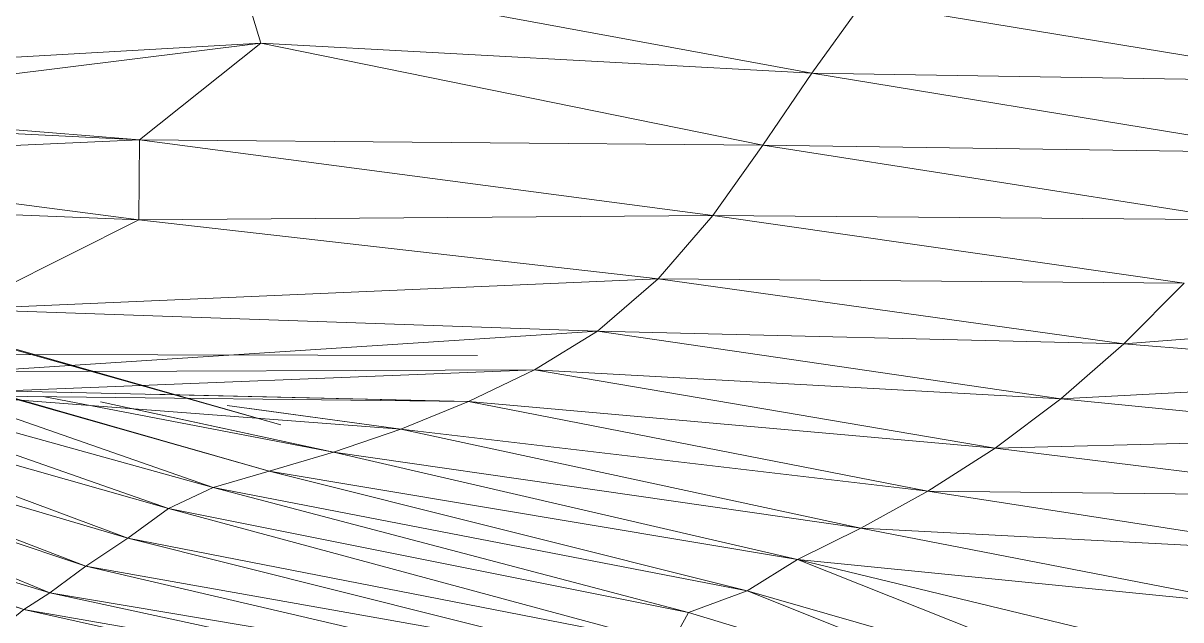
# Model space of a CAD drawing. Header units: millimetres. Extents: x -8546 to 211781, y -3000 to 31870.
# Drawn here: x -4469.5 to -4376, y 2832.9 to 2881.1 of the extents above; entities that cross this region are included whole.
import ezdxf

# ---------------------------------------------------------------- set-up
doc = ezdxf.new("R2010")
doc.units = ezdxf.units.MM
doc.layers.add('G-IMPT', color=8, linetype='Continuous', lineweight=9)
doc.layers.add('I-FURN', color=30, linetype='Continuous', lineweight=9)

# ---------------------------------------------------------------- blocks, each defined once
blk = doc.blocks.new('Artificial banana plant 1500mm - Family 4__C1-728657-Begane grond')
at = {"layer": 'G-IMPT'}
for p, q in [((-37.548, 222.588), (-39.388, 228.698)), ((-37.548, 222.588), (-39.388, 228.698)), ((-39.388, 228.698), (6.952, 220.177)), ((-39.388, 228.698), (6.952, 220.177)), ((6.952, 220.177), (11.072, 225.87)), ((6.952, 220.177), (11.072, 225.87)), ((11.072, 225.87), (50.272, 219.467)), ((11.072, 225.87), (50.272, 219.467)), ((-79.348, 217.384), (-37.548, 222.588)), ((-79.348, 217.384), (-37.548, 222.588)), ((-73.368, 220.56), (-37.548, 222.588)), ((-73.368, 220.56), (-37.548, 222.588)), ((-47.338, 214.787), (-37.548, 222.588)), ((-47.338, 214.787), (-37.548, 222.588)), ((-37.548, 222.588), (3.012, 214.346)), ((-37.548, 222.588), (3.012, 214.346)), ((-37.548, 222.588), (6.952, 220.177)), ((-37.548, 222.588), (6.952, 220.177)), ((3.012, 214.346), (6.952, 220.177)), ((3.012, 214.346), (6.952, 220.177)), ((6.952, 220.177), (46.052, 213.751)), ((6.952, 220.177), (46.052, 213.751)), ((6.952, 220.177), (50.272, 219.467)), ((6.952, 220.177), (50.272, 219.467)), ((-93.678, 217.079), (-47.338, 214.787)), ((-93.678, 217.079), (-47.338, 214.787)), ((-79.348, 217.384), (-47.338, 214.787)), ((-79.348, 217.384), (-47.338, 214.787)), ((-83.938, 213.143), (-47.338, 214.787)), ((-83.938, 213.143), (-47.338, 214.787)), ((-47.388, 208.319), (-47.338, 214.787)), ((-47.388, 208.319), (-47.338, 214.787)), ((-47.338, 214.787), (-1.018, 208.672)), ((-47.338, 214.787), (-1.018, 208.672)), ((-47.338, 214.787), (3.012, 214.346)), ((-47.338, 214.787), (3.012, 214.346)), ((-1.018, 208.672), (3.012, 214.346)), ((-1.018, 208.672), (3.012, 214.346)), ((3.012, 214.346), (41.642, 208.326)), ((3.012, 214.346), (41.642, 208.326)), ((3.012, 214.346), (46.052, 213.751)), ((3.012, 214.346), (46.052, 213.751)), ((-83.938, 213.143), (-47.388, 208.319)), ((-83.938, 213.143), (-47.388, 208.319)), ((-83.408, 209.811), (-47.388, 208.319)), ((-83.408, 209.811), (-47.388, 208.319)), ((-47.388, 208.319), (-1.018, 208.672)), ((-47.388, 208.319), (-1.018, 208.672)), ((-5.438, 203.565), (-1.018, 208.672)), ((-5.438, 203.565), (-1.018, 208.672)), ((-1.018, 208.672), (37.022, 203.2)), ((-1.018, 208.672), (37.022, 203.2)), ((-1.018, 208.672), (41.642, 208.326)), ((-1.018, 208.672), (41.642, 208.326)), ((-61.738, 201.117), (-47.388, 208.319)), ((-61.738, 201.117), (-47.388, 208.319)), ((-47.388, 208.319), (-5.438, 203.565)), ((-47.388, 208.319), (-5.438, 203.565)), ((-82.488, 205.063), (-35.908, 191.766)), ((-61.738, 201.117), (-5.438, 203.565)), ((-61.738, 201.117), (-5.438, 203.565)), ((-10.348, 199.337), (-5.438, 203.565)), ((-10.348, 199.337), (-5.438, 203.565)), ((-5.438, 203.565), (32.152, 198.307)), ((-5.438, 203.565), (32.152, 198.307)), ((-5.438, 203.565), (37.022, 203.2)), ((-5.438, 203.565), (37.022, 203.2)), ((32.152, 198.307), (37.022, 203.2)), ((32.152, 198.307), (37.022, 203.2)), ((-74.848, 202.742), (-35.908, 191.766)), ((-74.848, 202.742), (-35.908, 191.766)), ((-83.518, 201.395), (-36.868, 188.035)), ((-61.738, 201.117), (-10.348, 199.337)), ((-61.738, 201.117), (-10.348, 199.337)), ((32.152, 198.307), (68.292, 201.09)), ((32.152, 198.307), (68.292, 201.09)), ((-60.888, 196.052), (-10.348, 199.337)), ((-60.888, 196.052), (-10.348, 199.337)), ((-15.438, 196.225), (-10.348, 199.337)), ((-15.438, 196.225), (-10.348, 199.337)), ((-10.348, 199.337), (27.082, 193.868)), ((-10.348, 199.337), (27.082, 193.868)), ((-10.348, 199.337), (32.152, 198.307)), ((-10.348, 199.337), (32.152, 198.307)), ((-75.898, 199.106), (-36.868, 188.035)), ((-75.898, 199.106), (-36.868, 188.035)), ((27.082, 193.868), (32.152, 198.307)), ((27.082, 193.868), (32.152, 198.307)), ((32.152, 198.307), (63.372, 195.809)), ((32.152, 198.307), (63.372, 195.809)), ((-82.328, 198.103), (-44.998, 185.016)), ((-82.328, 198.103), (-44.998, 185.016)), ((-82.328, 198.103), (-41.378, 186.7)), ((-82.328, 198.103), (-41.378, 186.7)), ((-64.558, 197.452), (-20.028, 197.382)), ((-64.558, 197.452), (-20.028, 197.382)), ((-85.778, 196.576), (-48.278, 182.611)), ((-85.778, 196.576), (-48.278, 182.611)), ((-85.778, 196.576), (-44.998, 185.016)), ((-85.778, 196.576), (-44.998, 185.016)), ((-66.238, 194.189), (-15.438, 196.225)), ((-66.238, 194.189), (-15.438, 196.225)), ((-60.888, 196.052), (-15.438, 196.225)), ((-60.888, 196.052), (-15.438, 196.225)), ((-20.758, 193.643), (-15.438, 196.225)), ((-20.758, 193.643), (-15.438, 196.225)), ((-15.438, 196.225), (21.772, 189.896)), ((-15.438, 196.225), (21.772, 189.896)), ((-15.438, 196.225), (27.082, 193.868)), ((-15.438, 196.225), (27.082, 193.868)), ((27.082, 193.868), (63.372, 195.809)), ((27.082, 193.868), (63.372, 195.809)), ((-94.988, 194.774), (-54.568, 178.203)), ((-94.988, 194.774), (-54.568, 178.203)), ((-94.988, 194.774), (-51.668, 180.363)), ((-94.988, 194.774), (-51.668, 180.363)), ((-89.388, 194.813), (-51.668, 180.363)), ((-89.388, 194.813), (-51.668, 180.363)), ((-89.388, 194.813), (-48.278, 182.611)), ((-89.388, 194.813), (-48.278, 182.611)), ((-70.348, 194.793), (-20.758, 193.643)), ((-66.238, 194.189), (-20.758, 193.643)), ((-66.238, 194.189), (-20.758, 193.643)), ((-62.73, 194.146), (-41.378, 186.7)), ((-62.73, 194.146), (-41.378, 186.7)), ((-61.703, 194.134), (-26.238, 191.433)), ((-61.703, 194.134), (-26.238, 191.433)), ((-56.693, 193.713), (-36.868, 188.035)), ((-55.103, 194.055), (-31.678, 189.575)), ((-55.103, 194.055), (-31.678, 189.575)), ((-50.497, 193.631), (-31.678, 189.575)), ((-46.429, 194.238), (-20.758, 193.643)), ((-26.238, 191.433), (-20.758, 193.643)), ((-26.238, 191.433), (-20.758, 193.643)), ((-20.758, 193.643), (16.332, 186.41)), ((-20.758, 193.643), (16.332, 186.41)), ((-20.758, 193.643), (21.772, 189.896)), ((-20.758, 193.643), (21.772, 189.896)), ((21.772, 189.896), (27.082, 193.868)), ((21.772, 189.896), (27.082, 193.868)), ((27.082, 193.868), (58.392, 190.782)), ((27.082, 193.868), (58.392, 190.782)), ((-46.983, 192.874), (-31.678, 189.575)), ((-40.262, 193.33), (-26.238, 191.433)), ((-38.439, 193.083), (-26.238, 191.433)), ((-31.678, 189.575), (-26.238, 191.433)), ((-31.678, 189.575), (-26.238, 191.433)), ((-26.238, 191.433), (10.912, 183.429)), ((-26.238, 191.433), (10.912, 183.429)), ((-26.238, 191.433), (16.332, 186.41)), ((-26.238, 191.433), (16.332, 186.41)), ((21.772, 189.896), (58.392, 190.782)), ((21.772, 189.896), (58.392, 190.782)), ((-98.338, 190.616), (-56.688, 176.845)), ((-98.338, 190.616), (-56.688, 176.845)), ((16.332, 186.41), (21.772, 189.896)), ((16.332, 186.41), (21.772, 189.896)), ((21.772, 189.896), (53.302, 186.008)), ((21.772, 189.896), (53.302, 186.008)), ((-93.028, 189.77), (-56.688, 176.845)), ((-93.028, 189.77), (-56.688, 176.845)), ((-93.028, 189.77), (-54.568, 178.203)), ((-93.028, 189.77), (-54.568, 178.203)), ((-36.868, 188.035), (-31.678, 189.575)), ((-36.868, 188.035), (-31.678, 189.575)), ((-31.678, 189.575), (5.812, 180.905)), ((-31.678, 189.575), (5.812, 180.905)), ((-31.678, 189.575), (10.912, 183.429)), ((-31.678, 189.575), (10.912, 183.429)), ((-41.378, 186.7), (-36.868, 188.035)), ((-41.378, 186.7), (-36.868, 188.035)), ((-36.868, 188.035), (1.752, 178.373)), ((-36.868, 188.035), (1.752, 178.373)), ((-36.868, 188.035), (5.812, 180.905)), ((-36.868, 188.035), (5.812, 180.905)), ((-44.998, 185.016), (-41.378, 186.7)), ((-44.998, 185.016), (-41.378, 186.7)), ((-41.378, 186.7), (-2.988, 176.616)), ((-41.378, 186.7), (-2.988, 176.616)), ((-41.378, 186.7), (1.752, 178.373)), ((-41.378, 186.7), (1.752, 178.373)), ((10.912, 183.429), (16.332, 186.41)), ((10.912, 183.429), (16.332, 186.41)), ((16.332, 186.41), (48.202, 181.473)), ((16.332, 186.41), (48.202, 181.473)), ((16.332, 186.41), (53.302, 186.008)), ((16.332, 186.41), (53.302, 186.008)), ((-48.278, 182.611), (-44.998, 185.016)), ((-48.278, 182.611), (-44.998, 185.016)), ((-44.998, 185.016), (-4.398, 174.046)), ((-44.998, 185.016), (-4.398, 174.046)), ((-44.998, 185.016), (-2.988, 176.616)), ((-44.998, 185.016), (-2.988, 176.616)), ((5.812, 180.905), (10.912, 183.429)), ((5.812, 180.905), (10.912, 183.429)), ((10.912, 183.429), (43.202, 177.172)), ((10.912, 183.429), (43.202, 177.172)), ((10.912, 183.429), (48.202, 181.473)), ((10.912, 183.429), (48.202, 181.473)), ((-51.668, 180.363), (-48.278, 182.611)), ((-51.668, 180.363), (-48.278, 182.611)), ((-48.278, 182.611), (-4.398, 174.046)), ((-48.278, 182.611), (-4.398, 174.046)), ((-48.278, 182.611), (-9.238, 172.841)), ((-48.278, 182.611), (-9.238, 172.841)), ((1.752, 178.373), (5.812, 180.905)), ((1.752, 178.373), (5.812, 180.905)), ((39.302, 167.588), (5.812, 180.905)), ((39.302, 167.588), (5.812, 180.905)), ((5.812, 180.905), (39.742, 172.704)), ((5.812, 180.905), (39.742, 172.704)), ((5.812, 180.905), (43.202, 177.172)), ((5.812, 180.905), (43.202, 177.172)), ((-54.568, 178.203), (-51.668, 180.363)), ((-54.568, 178.203), (-51.668, 180.363)), ((-51.668, 180.363), (-9.238, 172.841)), ((-51.668, 180.363), (-9.238, 172.841)), ((-51.668, 180.363), (-11.078, 170.909)), ((-51.668, 180.363), (-11.078, 170.909)), ((-56.688, 176.845), (-54.568, 178.203)), ((-56.688, 176.845), (-54.568, 178.203)), ((-54.568, 178.203), (-11.078, 170.909)), ((-54.568, 178.203), (-11.078, 170.909)), ((-54.568, 178.203), (-14.318, 169.535)), ((-54.568, 178.203), (-14.318, 169.535)), ((-2.988, 176.616), (1.752, 178.373)), ((-2.988, 176.616), (1.752, 178.373)), ((39.302, 167.588), (1.752, 178.373)), ((39.302, 167.588), (1.752, 178.373)), ((34.362, 165.334), (1.752, 178.373)), ((34.362, 165.334), (1.752, 178.373)), ((-58.438, 175.426), (-56.688, 176.845)), ((-58.438, 175.426), (-56.688, 176.845)), ((-56.688, 176.845), (-14.318, 169.535)), ((-56.688, 176.845), (-14.318, 169.535)), ((-56.688, 176.845), (-16.598, 168.003)), ((-56.688, 176.845), (-16.598, 168.003)), ((-4.398, 174.046), (-2.988, 176.616)), ((-4.398, 174.046), (-2.988, 176.616)), ((34.362, 165.334), (-2.988, 176.616)), ((34.362, 165.334), (-2.988, 176.616))]:
    blk.add_line(p, q, dxfattribs=at)
blk = doc.blocks.new('Artificial banana plant 1500mm - Family 4__C2-728658-Begane grond')
blk.add_blockref('Artificial banana plant 1500mm - Family 4__C1-728657-Begane grond', (0, 0))
blk = doc.blocks.new('Artificial banana plant 1500mm - Family 4-728656-Begane grond')
blk.add_blockref('Artificial banana plant 1500mm - Family 4__C2-728658-Begane grond', (0, 0))
blk = doc.blocks.new('Artificial banana plant 1500mm - Ny märkning-728662-Begane grond')
blk.add_blockref('Artificial banana plant 1500mm - Family 4-728656-Begane grond', (0, 0))

msp = doc.modelspace()

# ---------------------------------------------------------------- block references
at = {"layer": 'I-FURN'}
msp.add_blockref('Artificial banana plant 1500mm - Ny märkning-728662-Begane grond', (-4412.758, 2656.875), dxfattribs=at)

doc.saveas('drawing.dxf')
